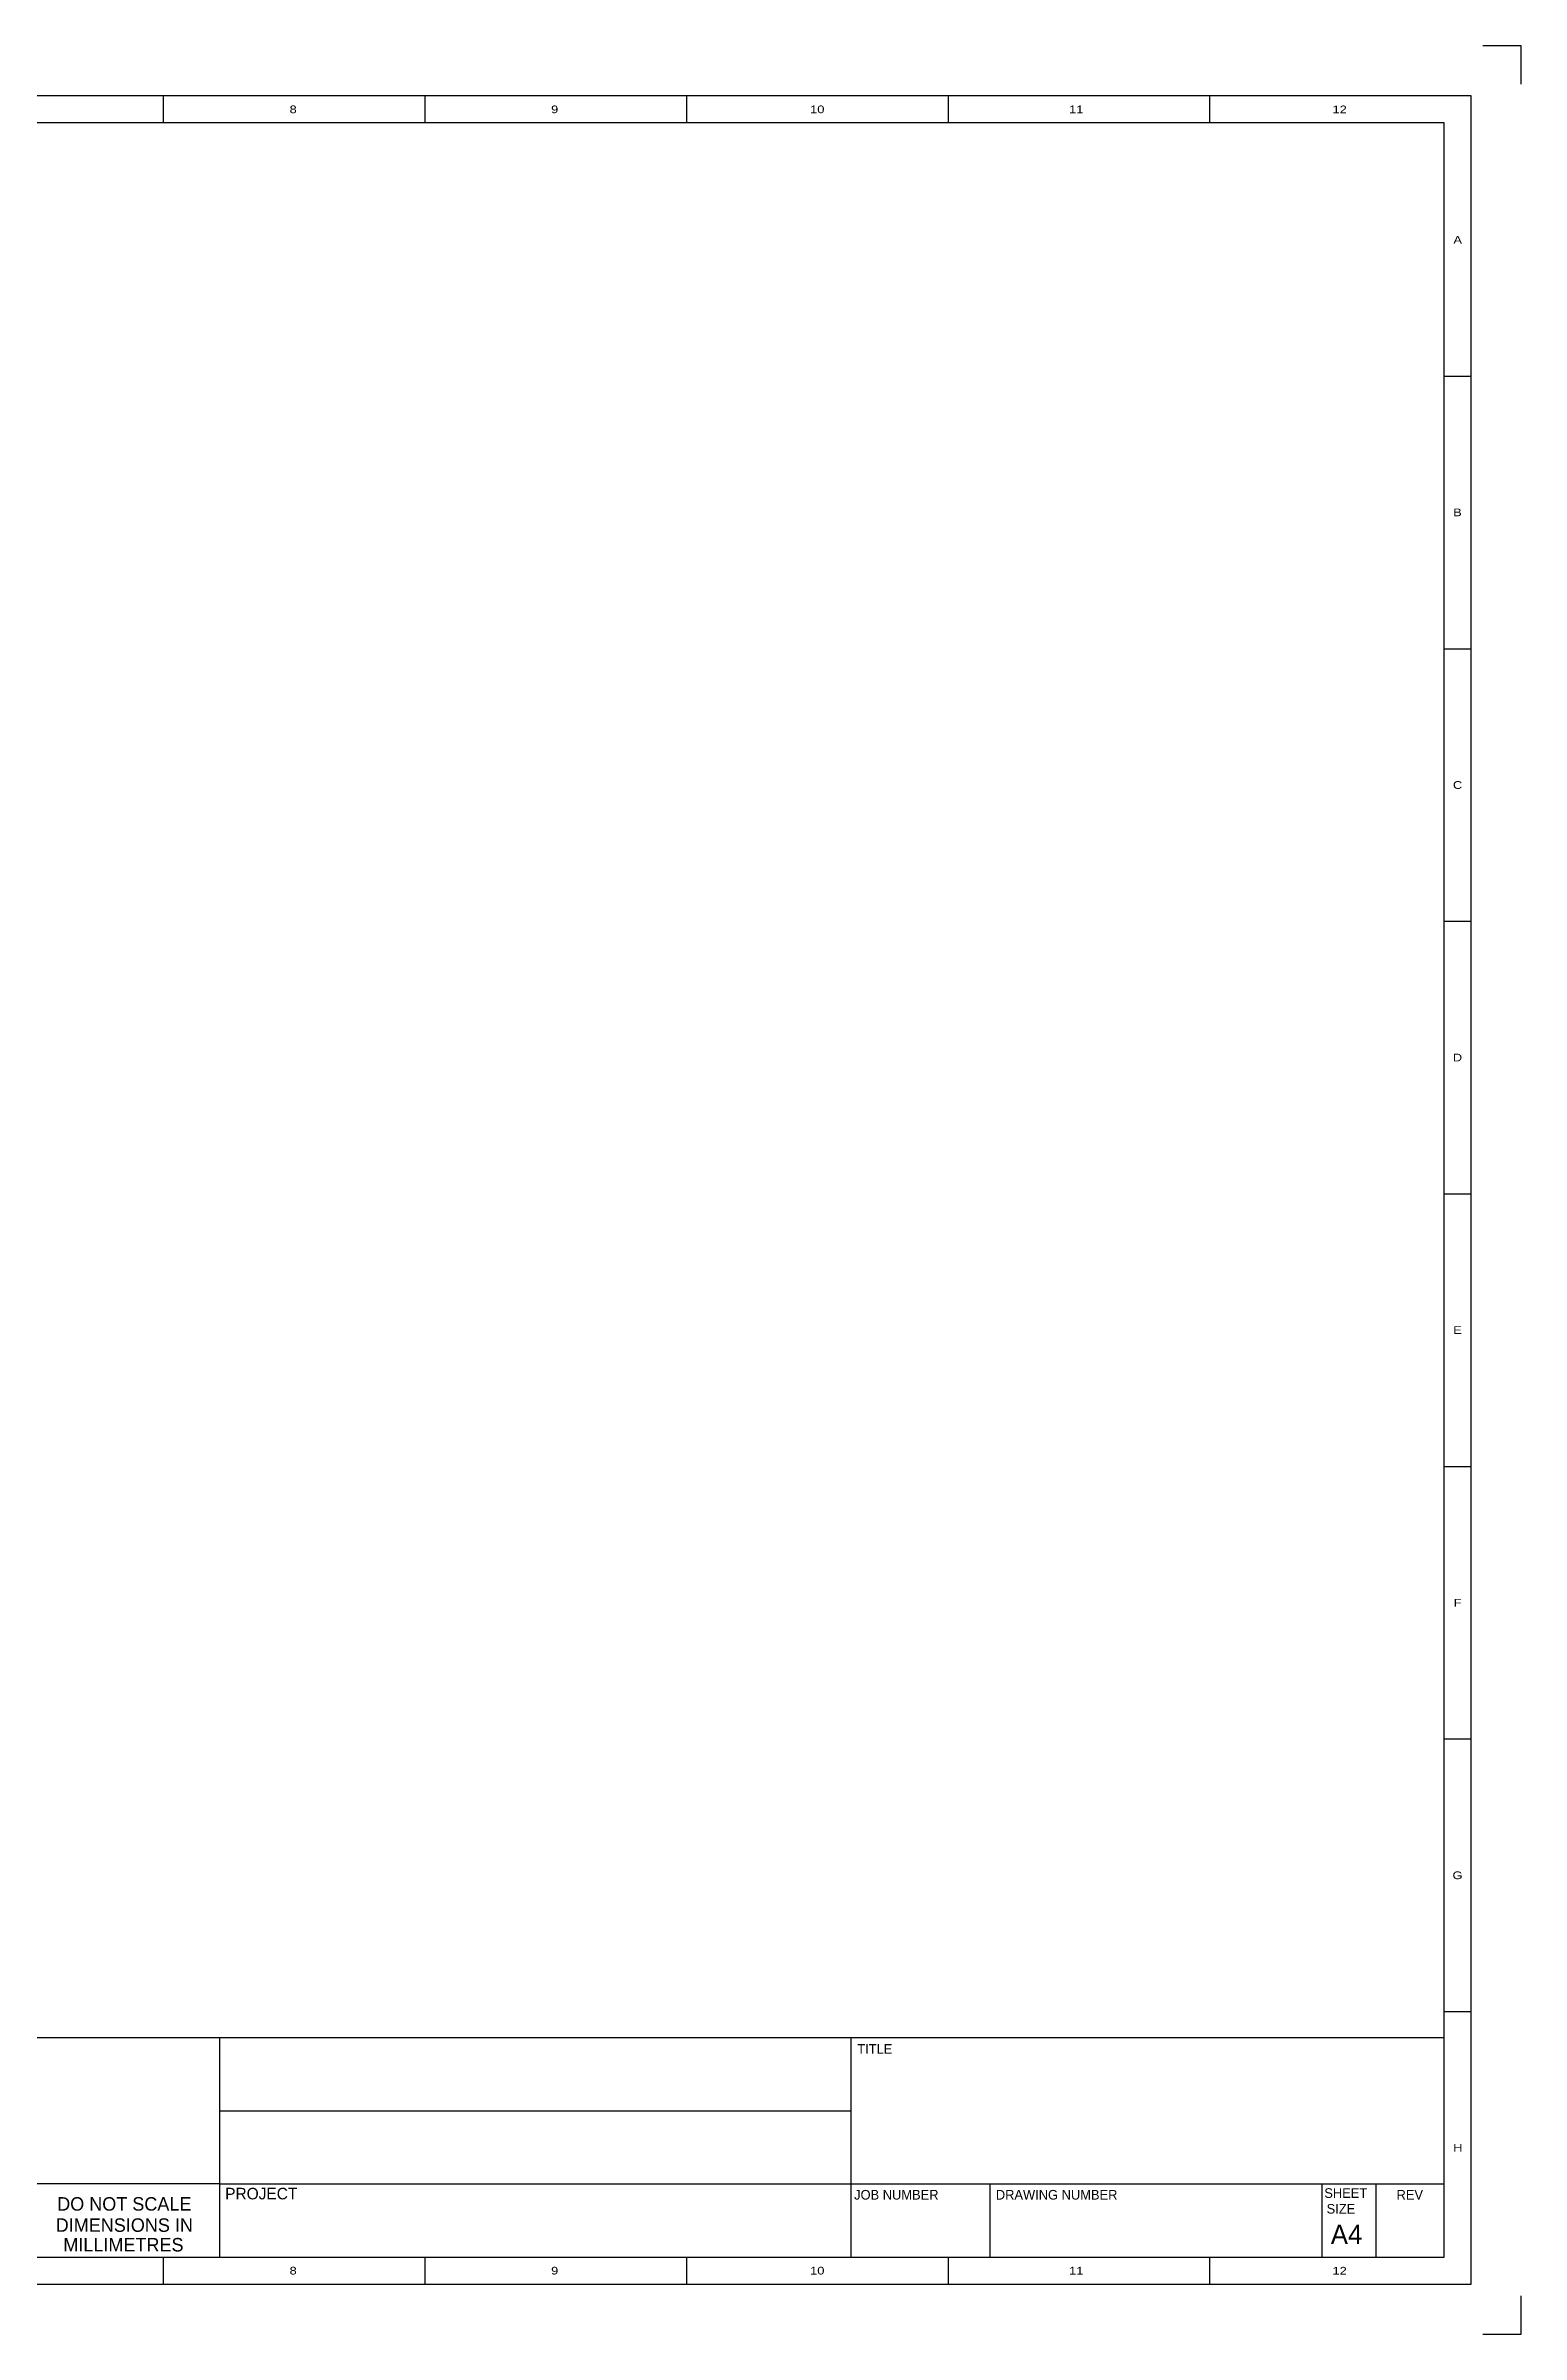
# Model space of a CAD drawing. Extents: x 0 to 297, y 0 to 210.
# Drawn here: x 161.7 to 297.2, y -0.4 to 209.6 of the extents above; entities that cross this region are included whole.
import ezdxf
from ezdxf.enums import TextEntityAlignment as Align

# ---------------------------------------------------------------- set-up
doc = ezdxf.new("R2010")
doc.units = 0
doc.header["$MEASUREMENT"] = 0
doc.layers.add('-CS', color=7, linetype='CONTINUOUS')
doc.layers.add('A1-CS', color=7, linetype='CONTINUOUS')

msp = doc.modelspace()

# ---------------------------------------------------------------- linework, layer by layer
at = {"layer": '-CS', "color": 212, "linetype": 'CONTINUOUS'}
for p, q in [((297.17556, 209.581822), (293.64006, 209.581822)), ((297.17556, 206.046322), (297.17556, 209.581822)), ((292.57941, 204.985672), (4.436161, 204.985672)), ((172.520901, 204.985672), (172.520901, 202.510822)), ((196.526947, 204.985672), (196.526947, 202.510822)), ((220.543598, 204.985672), (220.543598, 202.510822)), ((244.56025, 204.985672), (244.56025, 202.510822)), ((268.566295, 204.985672), (268.566295, 202.510822)), ((292.57941, 4.169272), (292.57941, 204.985672)), ((290.10456, 202.510822), (6.911011, 202.510822)), ((290.10456, 6.644122), (290.10456, 202.510822)), ((290.10456, 179.26491), (292.57941, 179.26491)), ((290.10456, 154.251247), (292.575875, 154.251247)), ((290.10456, 129.237585), (292.575875, 129.237585)), ((290.10456, 104.223922), (292.575875, 104.223922)), ((290.10456, 79.21026), (292.575875, 79.21026)), ((290.10456, 54.196597), (292.575875, 54.196597)), ((290.10456, 29.182935), (292.575875, 29.182935)), ((6.911011, 26.796472), (290.10456, 26.796472)), ((177.675661, 26.796472), (177.675661, 6.644122)), ((235.65786, 6.644122), (235.65786, 26.796472)), ((177.675661, 20.079022), (235.65786, 20.079022)), ((177.675661, 13.361572), (160.351711, 13.361572)), ((177.675661, 13.361572), (235.65786, 13.361572)), ((235.65786, 13.361572), (290.10456, 13.361572)), ((248.38566, 13.361572), (248.38566, 6.644122)), ((278.879348, 13.361572), (278.879348, 6.644122)), ((283.829048, 13.361572), (283.829048, 6.644122)), ((6.911011, 6.644122), (290.10456, 6.644122)), ((172.520901, 6.644122), (172.520901, 4.169272)), ((196.526947, 6.644122), (196.526947, 4.169272)), ((220.543598, 6.644122), (220.543598, 4.169272)), ((244.56025, 6.644122), (244.56025, 4.169272)), ((268.566295, 6.644122), (268.566295, 4.169272)), ((4.436161, 4.169272), (292.57941, 4.169272)), ((297.17556, -0.426878), (297.17556, 3.108622)), ((293.64006, -0.426878), (297.17556, -0.426878))]:
    msp.add_line(p, q, dxfattribs=at)
at = {"layer": 'A1-CS', "color": 212, "linetype": 'CONTINUOUS'}
for p, q in [((297.17556, 209.581822), (293.64006, 209.581822)), ((297.17556, 206.046322), (297.17556, 209.581822)), ((292.57941, 204.985672), (4.436161, 204.985672)), ((172.520901, 204.985672), (172.520901, 202.510822)), ((196.526947, 204.985672), (196.526947, 202.510822)), ((220.543598, 204.985672), (220.543598, 202.510822)), ((244.56025, 204.985672), (244.56025, 202.510822)), ((268.566295, 204.985672), (268.566295, 202.510822)), ((292.57941, 4.169272), (292.57941, 204.985672)), ((290.10456, 202.510822), (6.911011, 202.510822)), ((290.10456, 6.644122), (290.10456, 202.510822)), ((290.10456, 179.26491), (292.57941, 179.26491)), ((290.10456, 154.251247), (292.575875, 154.251247)), ((290.10456, 129.237585), (292.575875, 129.237585)), ((290.10456, 104.223922), (292.575875, 104.223922)), ((290.10456, 79.21026), (292.575875, 79.21026)), ((290.10456, 54.196597), (292.575875, 54.196597)), ((290.10456, 29.182935), (292.575875, 29.182935)), ((6.911011, 26.796472), (290.10456, 26.796472)), ((177.675661, 26.796472), (177.675661, 6.644122)), ((235.65786, 6.644122), (235.65786, 26.796472)), ((177.675661, 20.079022), (235.65786, 20.079022)), ((177.675661, 13.361572), (160.351711, 13.361572)), ((177.675661, 13.361572), (235.65786, 13.361572)), ((235.65786, 13.361572), (290.10456, 13.361572)), ((248.38566, 13.361572), (248.38566, 6.644122)), ((278.879348, 13.361572), (278.879348, 6.644122)), ((283.829048, 13.361572), (283.829048, 6.644122)), ((6.911011, 6.644122), (290.10456, 6.644122)), ((172.520901, 6.644122), (172.520901, 4.169272)), ((196.526947, 6.644122), (196.526947, 4.169272)), ((220.543598, 6.644122), (220.543598, 4.169272)), ((244.56025, 6.644122), (244.56025, 4.169272)), ((268.566295, 6.644122), (268.566295, 4.169272)), ((4.436161, 4.169272), (292.57941, 4.169272)), ((297.17556, -0.426878), (297.17556, 3.108622)), ((293.64006, -0.426878), (297.17556, -0.426878))]:
    msp.add_line(p, q, dxfattribs=at)

# ---------------------------------------------------------------- texts
at = {"layer": '-CS', "color": 212, "linetype": 'CONTINUOUS', "width": 1.25}
for s, p in [('8', (184.442607, 203.748247)), ('9', (208.448653, 203.748247)), ('10', (232.553691, 203.748247)), ('11', (256.326394, 203.748247)), ('12', (280.505678, 203.748247)), ('A', (291.341985, 191.769973)), ('B', (291.320773, 166.759846)), ('C', (291.331379, 141.742648)), ('D', (291.324308, 116.732521)), ('E', (291.324308, 91.715323)), ('F', (291.341985, 66.705196)), ('G', (291.324308, 41.687998)), ('H', (291.356128, 16.677871)), ('8', (184.442607, 5.406697)), ('9', (208.448653, 5.406697)), ('10', (232.553691, 5.406697)), ('11', (256.326394, 5.406697)), ('12', (280.505678, 5.406697))]:
    msp.add_text(s, height=0.7071, dxfattribs=at).set_placement(p, align=Align.MIDDLE)
at = {"layer": '-CS', "color": 212, "linetype": 'CONTINUOUS'}
for s, p in [('TITLE', (237.835729, 25.7535)), ('JOB NUMBER', (239.812073, 12.371632)), ('DRAWING NUMBER', (254.526824, 12.371632)), ('SHEET', (281.067251, 12.527919))]:
    msp.add_text(s, height=0.883875, dxfattribs=at).set_placement(p, align=Align.MIDDLE)
msp.add_text('PROJECT', height=1.06065, dxfattribs=at).set_placement((178.205986, 12.477697), align=Align.MIDDLE_LEFT)
msp.add_text('A4', height=1.764215, dxfattribs=at).set_placement((281.138532, 7.849727), align=Align.CENTER)
at = {"layer": 'A1-CS', "color": 212, "linetype": 'CONTINUOUS', "width": 1.25}
for s, p in [('8', (184.442607, 203.748247)), ('9', (208.448653, 203.748247)), ('10', (232.553691, 203.748247)), ('11', (256.326394, 203.748247)), ('12', (280.505678, 203.748247)), ('A', (291.341985, 191.769973)), ('B', (291.320773, 166.759846)), ('C', (291.331379, 141.742648)), ('D', (291.324308, 116.732521)), ('E', (291.324308, 91.715323)), ('F', (291.341985, 66.705196)), ('G', (291.324308, 41.687998)), ('H', (291.356128, 16.677871)), ('8', (184.442607, 5.406697)), ('9', (208.448653, 5.406697)), ('10', (232.553691, 5.406697)), ('11', (256.326394, 5.406697)), ('12', (280.505678, 5.406697))]:
    msp.add_text(s, height=0.7071, dxfattribs=at).set_placement(p, align=Align.MIDDLE)
at = {"layer": 'A1-CS', "color": 212, "linetype": 'CONTINUOUS'}
for s, height, p in [('TITLE', 0.883875, (237.835729, 25.7535)), ('JOB NUMBER', 0.883875, (239.812073, 12.371632)), ('DRAWING NUMBER', 0.883875, (254.526824, 12.371632)), ('REV', 0.883875, (286.943824, 12.371632)), ('DO NOT SCALE', 1.237425, (168.942976, 11.533718)), ('SIZE', 0.883875, (280.623531, 11.085682)), ('DIMENSIONS IN', 1.237425, (168.942976, 9.589194)), ('MILLIMETRES', 1.237425, (168.862301, 7.78725))]:
    msp.add_text(s, height=height, dxfattribs=at).set_placement(p, align=Align.MIDDLE)

doc.saveas('drawing.dxf')
